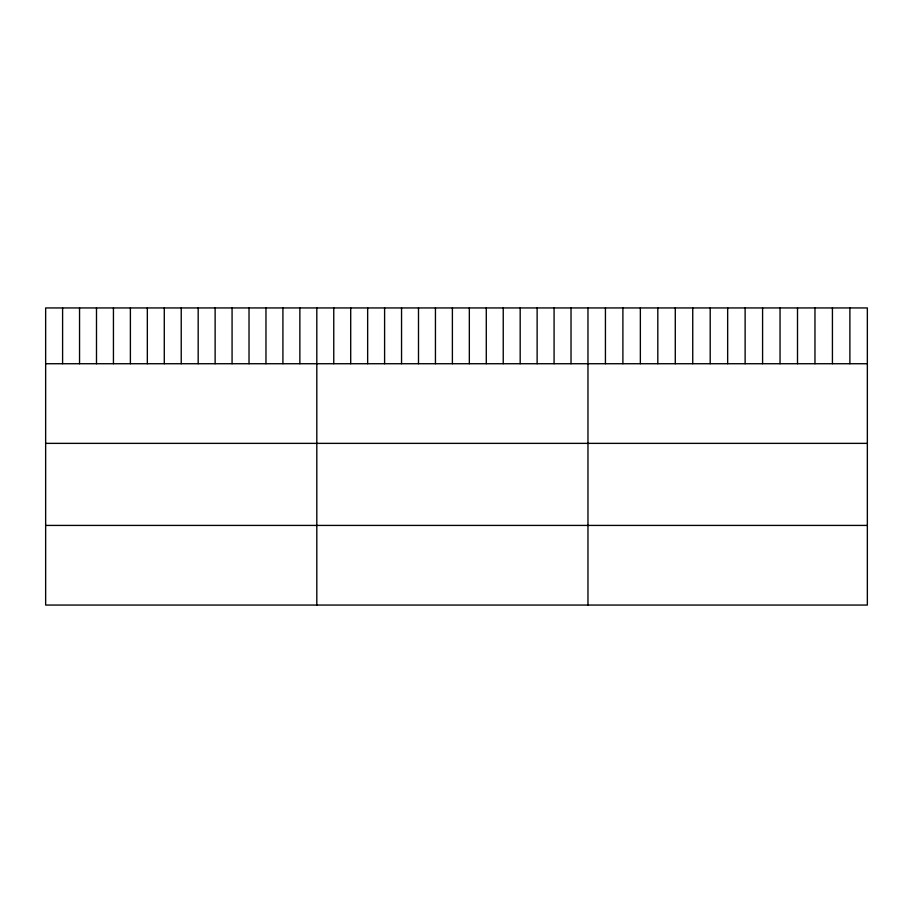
<?xml version="1.0" encoding="UTF-8"?>
<svg xmlns="http://www.w3.org/2000/svg" width="913" height="913" viewBox="0 0 913 913"><rect width="100%" height="100%" fill="white"/><g stroke="black" fill="none" stroke-linecap="round" stroke-linejoin="round"><path stroke-width="1.37" d="M867.35 363.728L867.35 605.057L45.65 605.057L45.65 307.943L867.35 307.943L867.35 363.728L45.65 363.728M45.65 443.364L867.35 443.364M45.65 525.42L867.35 525.42M849.889 307.943L849.889 363.728M832.428 307.943L832.428 363.728M814.967 307.943L814.967 363.728M797.505 307.943L797.505 363.728M780.044 307.943L780.044 363.728M762.583 307.943L762.583 363.728M745.122 307.943L745.122 363.728M727.661 307.943L727.661 363.728M710.2 307.943L710.2 363.728M692.739 307.943L692.739 363.728M675.278 307.943L675.278 363.728M657.817 307.943L657.817 363.728M640.355 307.943L640.355 363.728M622.894 307.943L622.894 363.728M605.433 307.943L605.433 363.728M587.972 307.943L587.972 605.057M571.024 307.943L571.024 363.728M554.077 307.943L554.077 363.728M537.129 307.943L537.129 363.728M520.182 307.943L520.182 363.728M503.234 307.943L503.234 363.728M486.287 307.943L486.287 363.728M469.339 307.943L469.339 363.728M452.392 307.943L452.392 363.728M435.444 307.943L435.444 363.728M418.496 307.943L418.496 363.728M401.549 307.943L401.549 363.728M384.601 307.943L384.601 363.728M367.654 307.943L367.654 363.728M350.706 307.943L350.706 363.728M333.759 307.943L333.759 363.728M316.811 307.943L316.811 605.057M299.863 307.943L299.863 363.728M282.916 307.943L282.916 363.728M265.968 307.943L265.968 363.728M249.021 307.943L249.021 363.728M232.073 307.943L232.073 363.728M215.126 307.943L215.126 363.728M198.178 307.943L198.178 363.728M181.231 307.943L181.231 363.728M164.283 307.943L164.283 363.728M147.335 307.943L147.335 363.728M130.388 307.943L130.388 363.728M113.44 307.943L113.44 363.728M96.493 307.943L96.493 363.728M79.545 307.943L79.545 363.728M62.598 307.943L62.598 363.728"/></g></svg>
